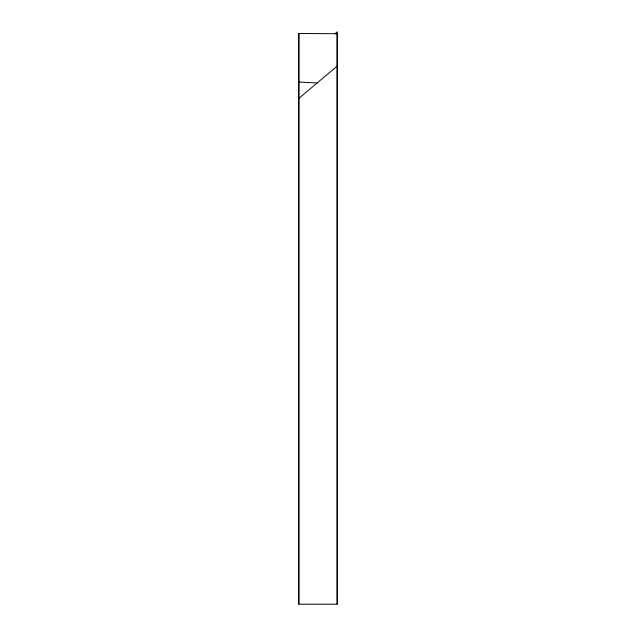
<?xml version="1.0" encoding="UTF-8"?>
<svg xmlns="http://www.w3.org/2000/svg" width="636" height="636" viewBox="0 0 636 636"><rect width="100%" height="100%" fill="white"/><g stroke="black" fill="none" stroke-linecap="round" stroke-linejoin="round"><path stroke-width="0.95" d="M298.817 604.2L298.817 33.501L337.183 33.716L337.183 604.2L298.817 604.2L298.817 33.501M335.053 33.851L337.183 31.8L337.183 604.2M298.817 98.421L337.183 66.088M298.817 82.028L317.507 83.022"/></g></svg>
